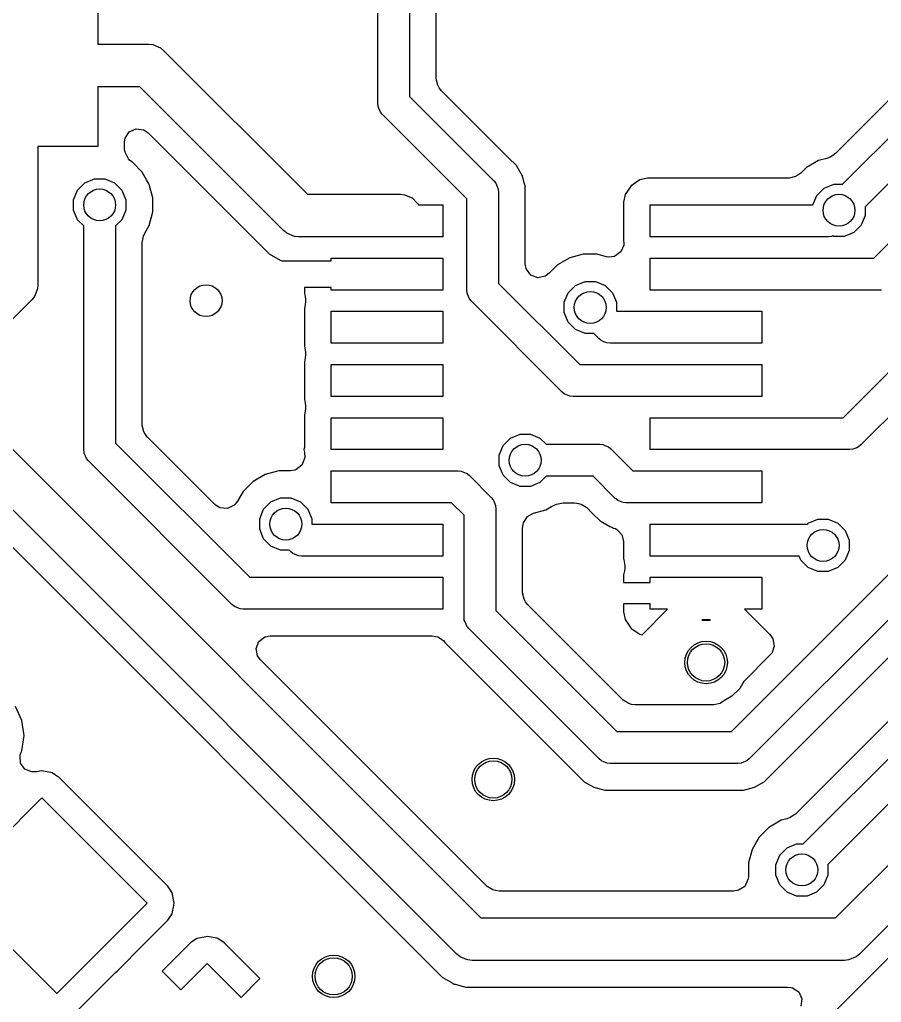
# Model space of a CAD drawing. Header units: inches. Extents: x 0.01 to 5.35, y 0.01 to 3.37.
# Drawn here: x 1.958 to 2.2769, y 1.639 to 2.0026 of the extents above; entities that cross this region are included whole.
import ezdxf

# ---------------------------------------------------------------- set-up
doc = ezdxf.new("R2010")
doc.units = ezdxf.units.IN
doc.header["$MEASUREMENT"] = 0
doc.layers.add('BLACK', color=250, linetype='CONTINUOUS')

msp = doc.modelspace()

# ---------------------------------------------------------------- linework, layer by layer
at = {"layer": 'BLACK', "linetype": 'CONTINUOUS'}
for p, q in [((2.27417, 1.91441), (2.5933, 2.23355)), ((2.26275, 1.85535), (2.61732, 2.20992)), ((2.62394, 2.19984), (2.26937, 1.84527)), ((2.10236, 2.06931), (2.10236, 1.97418)), ((2.09055, 1.97173), (2.09055, 2.06687)), ((2.11222, 1.9807), (2.11222, 2.01877)), ((1.98693, 2.00732), (1.98693, 1.99354)), ((2.30479, 1.99796), (2.26003, 1.95319)), ((1.98693, 1.99354), (2.00573, 1.99354)), ((2.00573, 1.99354), (2.00727, 1.99339)), ((2.00727, 1.99339), (2.01011, 1.99222)), ((2.26254, 1.94176), (2.31638, 1.9956)), ((2.01011, 1.99222), (2.0113, 1.99124)), ((2.0113, 1.99124), (2.06451, 1.93803)), ((2.32646, 1.98897), (2.27089, 1.93341)), ((2.11282, 1.97836), (2.11222, 1.9807)), ((2.11332, 1.97745), (2.11282, 1.97836)), ((2.00247, 1.9778), (1.98693, 1.9778)), ((1.98693, 1.9778), (1.98693, 1.95567)), ((2.05568, 1.92459), (2.00247, 1.9778)), ((2.11415, 1.97634), (2.11332, 1.97745)), ((2.13884, 1.95165), (2.11415, 1.97634)), ((2.09066, 1.97058), (2.09055, 1.97173)), ((2.10236, 1.97418), (2.13355, 1.94299)), ((2.09071, 1.97047), (2.09066, 1.97058)), ((2.09155, 1.96845), (2.09071, 1.97047)), ((2.09228, 1.96756), (2.09155, 1.96845)), ((2.12346, 1.93637), (2.09228, 1.96756)), ((1.99711, 1.95884), (1.9986, 1.96116)), ((1.9986, 1.96116), (2.0011, 1.9623)), ((2.0011, 1.9623), (2.00383, 1.96191)), ((2.00383, 1.96191), (2.0041, 1.96178)), ((2.0041, 1.96178), (2.00553, 1.96079)), ((2.00553, 1.96079), (2.05035, 1.91596)), ((1.99679, 1.95704), (1.99699, 1.95841)), ((1.99679, 1.95539), (1.99679, 1.95704)), ((1.99699, 1.95841), (1.99711, 1.95884)), ((1.98693, 1.95567), (1.9648, 1.95567)), ((1.9648, 1.95567), (1.9648, 1.90457)), ((1.99688, 1.95447), (1.99679, 1.95539)), ((1.99688, 1.95446), (1.99688, 1.95447)), ((1.99706, 1.95356), (1.99688, 1.95446)), ((1.99832, 1.95111), (1.99706, 1.95356)), ((2.26003, 1.95319), (2.25901, 1.95241)), ((1.99874, 1.95067), (1.99832, 1.95111)), ((1.99956, 1.95002), (1.99874, 1.95067)), ((1.99955, 1.95001), (1.99956, 1.95002)), ((1.99962, 1.94996), (1.99955, 1.95001)), ((1.99961, 1.94994), (1.99962, 1.94995)), ((1.99974, 1.94986), (1.99961, 1.94994)), ((1.99962, 1.94995), (1.99962, 1.94996)), ((1.99962, 1.94995), (1.99962, 1.94995)), ((2.00341, 1.94619), (1.99974, 1.94986)), ((1.99974, 1.94986), (1.99974, 1.94986)), ((1.99974, 1.94986), (1.99974, 1.94986)), ((1.99974, 1.94986), (1.99974, 1.94986)), ((2.14199, 1.9485), (2.13884, 1.95165)), ((2.13884, 1.95165), (2.13884, 1.95165)), ((2.25363, 1.95047), (2.24918, 1.94789)), ((2.25676, 1.95131), (2.25363, 1.95047)), ((2.25363, 1.95047), (2.25363, 1.95047)), ((2.25363, 1.95047), (2.25363, 1.95047)), ((2.25363, 1.95047), (2.25363, 1.95047)), ((2.25794, 1.95179), (2.25676, 1.95131)), ((2.25901, 1.95241), (2.25794, 1.95179)), ((2.00503, 1.94338), (2.00341, 1.94619)), ((2.142, 1.94848), (2.14199, 1.9485)), ((2.14206, 1.94837), (2.142, 1.94848)), ((2.14366, 1.94561), (2.14206, 1.94837)), ((2.14375, 1.94545), (2.14366, 1.94561)), ((2.14378, 1.94539), (2.14375, 1.94545)), ((2.14375, 1.94545), (2.14375, 1.94545)), ((2.14386, 1.94525), (2.14378, 1.94539)), ((2.14406, 1.9449), (2.14386, 1.94525)), ((2.14386, 1.94525), (2.14386, 1.94525)), ((2.24715, 1.94588), (2.24604, 1.94505)), ((2.24914, 1.94787), (2.24715, 1.94588)), ((2.24918, 1.94789), (2.24914, 1.94787)), ((1.97945, 1.93956), (1.98217, 1.94228)), ((1.98217, 1.94228), (1.98572, 1.94375)), ((1.98572, 1.94375), (1.98956, 1.94375)), ((1.98956, 1.94375), (1.99311, 1.94228)), ((1.99311, 1.94228), (1.99582, 1.93956)), ((2.00572, 1.94219), (2.00503, 1.94338)), ((2.00572, 1.94218), (2.00572, 1.94219)), ((2.006, 1.9417), (2.00572, 1.94218)), ((2.00734, 1.93669), (2.006, 1.9417)), ((2.006, 1.9417), (2.006, 1.9417)), ((2.006, 1.9417), (2.006, 1.9417)), ((2.13355, 1.94299), (2.13428, 1.9421)), ((2.13428, 1.9421), (2.13476, 1.94095)), ((2.14476, 1.94232), (2.14406, 1.9449)), ((2.14406, 1.9449), (2.14406, 1.9449)), ((2.14406, 1.9449), (2.14406, 1.9449)), ((2.14505, 1.94121), (2.14476, 1.94232)), ((2.18753, 1.94338), (2.18427, 1.9412)), ((2.19041, 1.94396), (2.18753, 1.94338)), ((2.18753, 1.94338), (2.18753, 1.94338)), ((2.18753, 1.94338), (2.18753, 1.94338)), ((2.24279, 1.94396), (2.19041, 1.94396)), ((2.24513, 1.94455), (2.24279, 1.94396)), ((2.24604, 1.94505), (2.24513, 1.94455)), ((2.25577, 1.94029), (2.25932, 1.94176)), ((2.25932, 1.94176), (2.26254, 1.94176)), ((1.97798, 1.93601), (1.97945, 1.93956)), ((1.99582, 1.93956), (1.99729, 1.93601)), ((2.06451, 1.93803), (2.09886, 1.93803)), ((2.09886, 1.93803), (2.10039, 1.93788)), ((2.13476, 1.94095), (2.13516, 1.93997)), ((2.13516, 1.93997), (2.13528, 1.93882)), ((2.13528, 1.93882), (2.13528, 1.90504)), ((2.14505, 1.9412), (2.14505, 1.94121)), ((2.14514, 1.94089), (2.14505, 1.9412)), ((2.14514, 1.93626), (2.14514, 1.94089)), ((2.18427, 1.9412), (2.18209, 1.93794)), ((2.25306, 1.93757), (2.25577, 1.94029)), ((1.97798, 1.93217), (1.97798, 1.93601)), ((1.99729, 1.93601), (1.99729, 1.93217)), ((2.00734, 1.9315), (2.00734, 1.93669)), ((2.10039, 1.93788), (2.10323, 1.9367)), ((2.10323, 1.9367), (2.10541, 1.93453)), ((2.10541, 1.93453), (2.10559, 1.93409)), ((2.12346, 1.9026), (2.12346, 1.93637)), ((2.14514, 1.93625), (2.14514, 1.93626)), ((2.14514, 1.91231), (2.14514, 1.93625)), ((2.18209, 1.93794), (2.18152, 1.93507)), ((2.18152, 1.93507), (2.18152, 1.93507)), ((2.18152, 1.93507), (2.18152, 1.92131)), ((2.18209, 1.93794), (2.18209, 1.93794)), ((2.18209, 1.93794), (2.18209, 1.93794)), ((2.25161, 1.93409), (2.25306, 1.93757)), ((1.97945, 1.92863), (1.97798, 1.93217)), ((1.99729, 1.93217), (1.99582, 1.92863)), ((2.006, 1.92649), (2.00734, 1.9315)), ((2.10559, 1.93409), (2.11461, 1.93409)), ((2.11461, 1.93409), (2.11461, 1.92228)), ((2.19138, 1.92228), (2.19138, 1.93409)), ((2.19138, 1.93409), (2.23272, 1.93409)), ((2.23272, 1.93409), (2.25161, 1.93409)), ((2.27089, 1.93341), (2.27089, 1.93019)), ((1.98173, 1.92635), (1.97945, 1.92863)), ((1.99582, 1.92863), (1.99354, 1.92635)), ((2.27089, 1.93019), (2.26942, 1.92664)), ((1.98173, 1.84354), (1.98173, 1.92635)), ((1.99354, 1.92635), (1.99354, 1.84599)), ((2.00389, 1.92251), (2.00438, 1.92368)), ((2.00438, 1.92368), (2.006, 1.92649)), ((2.006, 1.92649), (2.006, 1.92649)), ((2.006, 1.92649), (2.006, 1.92649)), ((2.05687, 1.92361), (2.05568, 1.92459)), ((2.05971, 1.92243), (2.05687, 1.92361)), ((2.26671, 1.92392), (2.26316, 1.92245)), ((2.26942, 1.92664), (2.26671, 1.92392)), ((2.00341, 1.92004), (2.00357, 1.92131)), ((2.00341, 1.85251), (2.00341, 1.92004)), ((2.00357, 1.92131), (2.00389, 1.92251)), ((2.06124, 1.92228), (2.05971, 1.92243)), ((2.07327, 1.92228), (2.06124, 1.92228)), ((2.11461, 1.92228), (2.07327, 1.92228)), ((2.18152, 1.92131), (2.18153, 1.92123)), ((2.18153, 1.92123), (2.18154, 1.92118)), ((2.18154, 1.92118), (2.18162, 1.91979)), ((2.21205, 1.92228), (2.19138, 1.92228)), ((2.25732, 1.92228), (2.21205, 1.92228)), ((2.25847, 1.9224), (2.25732, 1.92228)), ((2.25896, 1.9226), (2.25847, 1.9224)), ((2.25932, 1.92245), (2.25896, 1.9226)), ((2.26316, 1.92245), (2.25932, 1.92245)), ((2.18056, 1.91669), (2.17833, 1.91508)), ((2.18157, 1.91925), (2.18056, 1.91669)), ((2.18162, 1.91979), (2.18157, 1.91925)), ((2.05035, 1.91596), (2.0544, 1.91363)), ((2.0544, 1.91363), (2.05516, 1.91343)), ((2.05516, 1.91343), (2.07327, 1.91343)), ((2.07327, 1.91343), (2.07327, 1.91441)), ((2.07327, 1.91441), (2.11461, 1.91441)), ((2.11461, 1.91441), (2.11461, 1.9026)), ((2.16159, 1.91451), (2.1571, 1.91192)), ((2.16661, 1.91585), (2.16159, 1.91451)), ((2.16159, 1.91451), (2.16159, 1.91451)), ((2.17179, 1.91585), (2.16661, 1.91585)), ((2.17385, 1.9153), (2.17179, 1.91585)), ((2.17179, 1.91585), (2.17179, 1.91585)), ((2.17525, 1.91493), (2.17385, 1.9153)), ((2.17601, 1.91479), (2.17525, 1.91493)), ((2.17606, 1.91478), (2.17601, 1.91479)), ((2.17819, 1.91503), (2.17606, 1.91478)), ((2.17833, 1.91508), (2.17819, 1.91503)), ((2.17833, 1.91508), (2.17833, 1.91508)), ((2.19138, 1.9026), (2.19138, 1.91441)), ((2.19138, 1.91441), (2.23272, 1.91441)), ((2.23272, 1.91441), (2.27417, 1.91441)), ((2.14545, 1.9106), (2.14514, 1.91231)), ((2.14549, 1.91049), (2.14545, 1.9106)), ((2.14555, 1.91032), (2.14549, 1.91049)), ((2.1472, 1.90811), (2.14555, 1.91032)), ((2.14555, 1.91032), (2.14555, 1.91032)), ((2.1571, 1.91192), (2.15397, 1.90878)), ((2.1571, 1.91192), (2.1571, 1.91192)), ((2.14978, 1.90715), (2.1472, 1.90811)), ((2.15246, 1.90774), (2.14978, 1.90715)), ((2.15286, 1.90795), (2.15246, 1.90774)), ((2.15397, 1.90878), (2.15286, 1.90795)), ((2.16373, 1.90433), (2.16728, 1.9058)), ((2.16728, 1.9058), (2.17112, 1.9058)), ((2.17112, 1.9058), (2.17467, 1.90433)), ((1.96465, 1.90303), (1.96348, 1.90019)), ((1.9648, 1.90457), (1.96465, 1.90303)), ((2.07327, 1.90358), (2.06343, 1.90358)), ((2.06343, 1.90358), (2.06343, 1.90163)), ((2.06343, 1.90163), (2.06345, 1.90153)), ((2.07327, 1.9026), (2.07327, 1.90358)), ((2.11461, 1.9026), (2.07327, 1.9026)), ((2.12358, 1.90145), (2.12346, 1.9026)), ((2.13528, 1.90504), (2.16528, 1.87504)), ((2.16102, 1.90162), (2.16373, 1.90433)), ((2.17467, 1.90433), (2.17738, 1.90162)), ((2.21205, 1.9026), (2.19138, 1.9026)), ((2.27701, 1.9026), (2.21205, 1.9026)), ((1.9625, 1.899), (1.93125, 1.86776)), ((1.96348, 1.90019), (1.9625, 1.899)), ((2.06345, 1.90153), (2.06345, 1.90153)), ((2.06345, 1.90153), (2.06372, 1.90014)), ((2.06372, 1.90014), (2.06382, 1.89918)), ((2.06382, 1.89824), (2.06372, 1.89729)), ((2.06382, 1.89918), (2.06382, 1.89824)), ((2.12375, 1.90104), (2.12358, 1.90145)), ((2.12446, 1.89932), (2.12375, 1.90104)), ((2.12519, 1.89842), (2.12446, 1.89932)), ((2.15866, 1.86496), (2.12519, 1.89842)), ((2.15955, 1.89807), (2.16102, 1.90162)), ((2.15955, 1.89423), (2.15955, 1.89807)), ((2.17738, 1.90162), (2.17885, 1.89807)), ((2.17885, 1.89807), (2.17885, 1.89485)), ((2.06372, 1.89729), (2.06341, 1.8957)), ((2.06341, 1.8957), (2.06341, 1.88194)), ((2.07327, 1.88291), (2.07327, 1.89472)), ((2.07327, 1.89472), (2.11461, 1.89472)), ((2.11461, 1.89472), (2.11461, 1.88291)), ((2.17885, 1.89485), (2.17897, 1.89472)), ((2.17897, 1.89472), (2.21205, 1.89472)), ((2.21205, 1.89472), (2.23272, 1.89472)), ((2.23272, 1.89472), (2.23272, 1.88291)), ((2.16102, 1.89068), (2.15955, 1.89423)), ((2.16373, 1.88796), (2.16102, 1.89068)), ((2.16728, 1.88649), (2.16373, 1.88796)), ((2.1705, 1.88649), (2.16728, 1.88649)), ((2.17235, 1.88464), (2.1705, 1.88649)), ((2.17325, 1.88391), (2.17235, 1.88464)), ((2.17426, 1.88349), (2.17325, 1.88391)), ((2.17538, 1.88303), (2.17426, 1.88349)), ((2.06341, 1.88194), (2.06371, 1.8804)), ((2.06371, 1.8804), (2.06371, 1.8804)), ((2.06371, 1.8804), (2.06381, 1.87945)), ((2.11461, 1.88291), (2.07327, 1.88291)), ((2.17653, 1.88291), (2.17538, 1.88303)), ((2.19138, 1.88291), (2.17653, 1.88291)), ((2.23272, 1.88291), (2.19138, 1.88291)), ((2.06371, 1.87755), (2.06341, 1.87601)), ((2.06381, 1.8785), (2.06371, 1.87755)), ((2.06381, 1.87945), (2.06381, 1.8785)), ((2.4152, 1.87882), (2.24522, 1.70884)), ((2.06341, 1.87601), (2.06341, 1.86226)), ((2.07327, 1.86323), (2.07327, 1.87504)), ((2.07327, 1.87504), (2.11461, 1.87504)), ((2.11461, 1.87504), (2.11461, 1.86323)), ((2.16528, 1.87504), (2.21205, 1.87504)), ((2.21205, 1.87504), (2.23272, 1.87504)), ((2.23272, 1.87504), (2.23272, 1.86323)), ((2.24802, 1.69768), (2.42364, 1.87331)), ((1.93125, 1.86776), (2.12869, 1.67031)), ((2.06341, 1.86226), (2.06371, 1.86072)), ((2.11461, 1.86323), (2.07327, 1.86323)), ((2.15955, 1.86422), (2.15866, 1.86496)), ((2.16044, 1.86386), (2.15955, 1.86422)), ((2.16168, 1.86334), (2.16044, 1.86386)), ((2.16283, 1.86323), (2.16168, 1.86334)), ((2.19138, 1.86323), (2.16283, 1.86323)), ((2.23272, 1.86323), (2.19138, 1.86323)), ((2.43027, 1.86323), (2.25709, 1.69005)), ((2.06371, 1.86072), (2.06371, 1.86072)), ((2.06371, 1.86072), (2.06381, 1.85976)), ((2.06381, 1.85882), (2.06371, 1.85787)), ((2.06381, 1.85976), (2.06381, 1.85882)), ((2.11987, 1.65687), (1.92012, 1.85662)), ((2.06342, 1.85639), (2.06341, 1.85633)), ((2.06341, 1.85633), (2.06341, 1.85633)), ((2.06341, 1.85633), (2.06341, 1.84432)), ((2.06356, 1.85711), (2.06342, 1.85639)), ((2.06371, 1.85787), (2.06356, 1.85711)), ((2.07327, 1.84354), (2.07327, 1.85535)), ((2.07327, 1.85535), (2.11461, 1.85535)), ((2.11461, 1.85535), (2.11461, 1.84354)), ((2.19138, 1.84354), (2.19138, 1.85535)), ((2.19138, 1.85535), (2.23272, 1.85535)), ((2.23272, 1.85535), (2.26275, 1.85535)), ((2.004, 1.85017), (2.00341, 1.85251)), ((2.0045, 1.84926), (2.004, 1.85017)), ((2.00533, 1.84815), (2.0045, 1.84926)), ((2.03026, 1.82322), (2.00533, 1.84815)), ((2.13693, 1.84507), (2.13965, 1.84779)), ((2.13965, 1.84779), (2.1432, 1.84926)), ((2.1432, 1.84926), (2.14704, 1.84926)), ((2.14704, 1.84926), (2.15059, 1.84779)), ((2.15059, 1.84779), (2.15286, 1.84551)), ((1.98185, 1.84239), (1.98173, 1.84354)), ((1.99354, 1.84599), (2.04323, 1.7963)), ((2.06341, 1.84432), (2.0632, 1.84361)), ((2.0632, 1.84361), (2.06341, 1.84257)), ((2.11461, 1.84354), (2.07327, 1.84354)), ((2.13546, 1.84153), (2.13693, 1.84507)), ((2.15286, 1.84551), (2.17268, 1.84551)), ((2.17268, 1.84551), (2.17383, 1.8454)), ((2.17383, 1.8454), (2.17461, 1.84507)), ((2.17461, 1.84507), (2.17596, 1.84452)), ((2.17596, 1.84452), (2.17685, 1.84378)), ((2.17685, 1.84378), (2.18497, 1.83567)), ((2.21205, 1.84354), (2.19138, 1.84354)), ((2.2652, 1.84354), (2.21205, 1.84354)), ((2.26635, 1.84366), (2.2652, 1.84354)), ((2.26779, 1.84425), (2.26635, 1.84366)), ((2.26848, 1.84454), (2.26779, 1.84425)), ((2.26937, 1.84527), (2.26848, 1.84454)), ((1.98193, 1.84218), (1.98185, 1.84239)), ((1.98273, 1.84026), (1.98193, 1.84218)), ((1.98346, 1.83937), (1.98273, 1.84026)), ((2.0635, 1.8403), (2.06249, 1.83774)), ((2.06341, 1.84257), (2.06347, 1.84223)), ((2.06347, 1.84223), (2.06355, 1.84084)), ((2.06355, 1.84084), (2.0635, 1.8403)), ((2.13546, 1.83769), (2.13546, 1.84153)), ((1.92394, 1.83885), (2.11454, 1.64825)), ((2.03661, 1.78622), (1.98346, 1.83937)), ((2.06249, 1.83774), (2.06026, 1.83613)), ((2.13693, 1.83414), (2.13546, 1.83769)), ((2.0489, 1.83437), (2.04441, 1.83177)), ((2.05392, 1.83571), (2.0489, 1.83437)), ((2.0489, 1.83437), (2.0489, 1.83437)), ((2.05823, 1.83571), (2.05392, 1.83571)), ((2.05985, 1.83599), (2.05823, 1.83571)), ((2.06026, 1.83613), (2.05985, 1.83599)), ((2.07327, 1.82386), (2.07327, 1.83567)), ((2.07327, 1.83567), (2.11461, 1.83567)), ((2.11461, 1.83567), (2.12031, 1.83567)), ((2.12031, 1.83567), (2.12147, 1.83556)), ((2.12147, 1.83556), (2.12229, 1.83521)), ((2.12229, 1.83521), (2.12359, 1.83467)), ((2.12359, 1.83467), (2.12449, 1.83394)), ((2.12449, 1.83394), (2.13256, 1.82587)), ((2.13965, 1.83142), (2.13693, 1.83414)), ((2.15286, 1.8337), (2.15059, 1.83142)), ((2.17023, 1.8337), (2.15286, 1.8337)), ((2.17834, 1.82559), (2.17023, 1.8337)), ((2.18497, 1.83567), (2.21205, 1.83567)), ((2.21205, 1.83567), (2.23272, 1.83567)), ((2.23272, 1.83567), (2.23272, 1.82386)), ((2.25997, 1.67031), (2.42508, 1.83543)), ((2.04441, 1.83177), (2.04074, 1.8281)), ((2.04441, 1.83177), (2.04441, 1.83177)), ((2.04441, 1.83177), (2.04441, 1.83177)), ((2.1432, 1.82995), (2.13965, 1.83142)), ((2.14704, 1.82995), (2.1432, 1.82995)), ((2.15059, 1.83142), (2.14704, 1.82995)), ((2.04074, 1.8281), (2.03865, 1.82448)), ((2.04074, 1.8281), (2.04074, 1.8281)), ((2.05104, 1.82419), (2.05459, 1.82566)), ((2.05459, 1.82566), (2.05843, 1.82566)), ((2.05843, 1.82566), (2.06198, 1.82419)), ((2.13256, 1.82587), (2.1333, 1.82497)), ((2.17924, 1.82485), (2.17834, 1.82559)), ((2.0319, 1.82214), (2.03026, 1.82322)), ((2.03221, 1.82201), (2.0319, 1.82214)), ((2.03495, 1.82175), (2.03221, 1.82201)), ((2.03221, 1.82201), (2.03221, 1.82201)), ((2.0374, 1.82301), (2.03495, 1.82175)), ((2.03779, 1.82339), (2.0374, 1.82301)), ((2.03865, 1.82448), (2.03779, 1.82339)), ((2.04833, 1.82147), (2.05104, 1.82419)), ((2.06198, 1.82419), (2.06469, 1.82147)), ((2.09394, 1.82386), (2.07327, 1.82386)), ((2.11787, 1.82386), (2.09394, 1.82386)), ((2.12248, 1.81925), (2.11787, 1.82386)), ((2.1333, 1.82497), (2.13362, 1.82419)), ((2.13362, 1.82419), (2.13418, 1.82284)), ((2.13418, 1.82284), (2.13429, 1.82169)), ((2.13429, 1.82169), (2.13429, 1.78398)), ((2.15272, 1.82124), (2.15486, 1.82248)), ((2.15486, 1.82248), (2.15553, 1.82286)), ((2.15553, 1.82286), (2.15671, 1.82335)), ((2.15671, 1.82335), (2.1579, 1.82367)), ((2.1579, 1.82367), (2.15917, 1.82384)), ((2.15917, 1.82384), (2.16342, 1.82384)), ((2.16342, 1.82384), (2.1648, 1.82364)), ((2.1648, 1.82364), (2.16579, 1.82335)), ((2.16579, 1.82335), (2.16787, 1.82212)), ((2.16787, 1.82212), (2.1699, 1.82008)), ((2.18062, 1.82428), (2.17924, 1.82485)), ((2.18137, 1.82397), (2.18062, 1.82428)), ((2.18252, 1.82386), (2.18137, 1.82397)), ((2.19138, 1.82386), (2.18252, 1.82386)), ((2.23272, 1.82386), (2.19138, 1.82386)), ((2.43391, 1.82198), (2.2688, 1.65687)), ((2.04686, 1.81792), (2.04833, 1.82147)), ((2.06469, 1.82147), (2.06616, 1.81792)), ((2.12248, 1.78154), (2.12248, 1.81925)), ((2.14452, 1.81647), (2.14601, 1.81878)), ((2.14601, 1.81878), (2.14628, 1.81901)), ((2.14628, 1.81901), (2.14821, 1.82003)), ((2.14821, 1.82003), (2.15272, 1.82124)), ((2.1699, 1.82008), (2.1699, 1.82008)), ((2.1699, 1.82008), (2.17284, 1.81715)), ((2.04686, 1.81408), (2.04686, 1.81792)), ((2.06616, 1.81792), (2.06616, 1.81598)), ((2.06616, 1.81598), (2.09394, 1.81598)), ((2.09394, 1.81598), (2.11461, 1.81598)), ((2.11461, 1.81598), (2.11461, 1.80417)), ((2.14415, 1.8145), (2.14435, 1.81588)), ((2.14415, 1.7905), (2.14415, 1.8145)), ((2.14435, 1.81588), (2.14437, 1.81593)), ((2.14437, 1.81593), (2.14452, 1.81647)), ((2.17284, 1.81715), (2.17643, 1.81507)), ((2.17643, 1.81507), (2.17722, 1.81486)), ((2.17722, 1.81486), (2.17776, 1.81453)), ((2.17776, 1.81453), (2.1785, 1.81431)), ((2.19138, 1.80417), (2.19138, 1.81598)), ((2.19138, 1.81598), (2.23272, 1.81598)), ((2.23272, 1.81598), (2.24958, 1.81598)), ((2.24958, 1.81598), (2.24989, 1.81629)), ((2.24989, 1.81629), (2.25343, 1.81776)), ((2.25343, 1.81776), (2.25727, 1.81776)), ((2.25727, 1.81776), (2.26082, 1.81629)), ((2.26082, 1.81629), (2.26354, 1.81358)), ((2.04833, 1.81054), (2.04686, 1.81408)), ((2.1785, 1.81431), (2.17902, 1.81399)), ((2.17902, 1.81399), (2.17949, 1.81347)), ((2.17949, 1.81347), (2.17957, 1.81343)), ((2.17957, 1.81343), (2.17961, 1.81335)), ((2.17961, 1.81335), (2.18087, 1.81196)), ((2.18087, 1.81196), (2.18097, 1.81176)), ((2.18097, 1.81176), (2.18102, 1.81164)), ((2.18102, 1.81164), (2.18152, 1.80951)), ((2.26354, 1.81358), (2.26501, 1.81003)), ((2.05104, 1.80782), (2.04833, 1.81054)), ((2.05459, 1.80635), (2.05104, 1.80782)), ((2.18152, 1.80951), (2.18152, 1.8032)), ((2.26501, 1.81003), (2.26501, 1.80619)), ((2.05781, 1.80635), (2.05459, 1.80635)), ((2.05826, 1.8059), (2.05781, 1.80635)), ((2.05915, 1.80517), (2.05826, 1.8059)), ((2.05974, 1.80492), (2.05915, 1.80517)), ((2.06128, 1.80429), (2.05974, 1.80492)), ((2.06244, 1.80417), (2.06128, 1.80429)), ((2.07327, 1.80417), (2.06244, 1.80417)), ((2.11461, 1.80417), (2.07327, 1.80417)), ((2.21205, 1.80417), (2.19138, 1.80417)), ((2.24654, 1.80417), (2.21205, 1.80417)), ((2.24717, 1.80264), (2.24654, 1.80417)), ((2.26501, 1.80619), (2.26354, 1.80264)), ((2.18152, 1.8032), (2.18158, 1.80286)), ((2.18158, 1.80286), (2.18187, 1.80141)), ((2.18187, 1.80141), (2.18189, 1.80121)), ((2.18189, 1.80121), (2.18188, 1.80113)), ((2.18188, 1.80113), (2.18193, 1.80066)), ((2.18193, 1.80066), (2.18193, 1.79971)), ((2.22141, 1.73921), (2.28488, 1.80268)), ((2.24989, 1.79993), (2.24717, 1.80264)), ((2.25343, 1.79846), (2.24989, 1.79993)), ((2.26082, 1.79993), (2.25727, 1.79846)), ((2.26354, 1.80264), (2.26082, 1.79993)), ((1.9177, 1.29376), (2.42297, 1.79903)), ((2.04323, 1.7963), (2.09394, 1.7963)), ((2.09394, 1.7963), (2.11461, 1.7963)), ((2.11461, 1.7963), (2.11461, 1.78449)), ((2.18183, 1.79876), (2.18154, 1.79727)), ((2.18154, 1.79727), (2.18154, 1.79433)), ((2.18193, 1.79971), (2.18183, 1.79876)), ((2.19138, 1.79433), (2.19138, 1.7963)), ((2.19138, 1.7963), (2.23272, 1.7963)), ((2.23272, 1.7963), (2.23272, 1.78449)), ((2.25727, 1.79846), (2.25343, 1.79846)), ((2.18154, 1.79433), (2.19138, 1.79433)), ((2.29496, 1.79606), (2.22803, 1.72913)), ((2.14475, 1.78816), (2.14415, 1.7905)), ((2.23354, 1.72069), (2.3034, 1.79055)), ((2.03751, 1.78548), (2.03661, 1.78622)), ((2.03901, 1.78486), (2.03751, 1.78548)), ((2.14525, 1.78725), (2.14475, 1.78816)), ((2.14608, 1.78614), (2.14525, 1.78725)), ((2.15757, 1.77465), (2.14608, 1.78614)), ((2.18154, 1.78646), (2.18154, 1.78352)), ((2.19138, 1.78646), (2.18154, 1.78646)), ((2.19138, 1.78449), (2.19138, 1.78646)), ((2.03964, 1.7846), (2.03901, 1.78486)), ((2.04079, 1.78449), (2.03964, 1.7846)), ((2.07327, 1.78449), (2.04079, 1.78449)), ((2.11461, 1.78449), (2.07327, 1.78449)), ((2.13429, 1.78398), (2.17906, 1.73921)), ((2.18154, 1.78352), (2.18211, 1.78065)), ((2.18836, 1.77505), (2.19779, 1.78449)), ((2.19779, 1.78449), (2.19138, 1.78449)), ((2.23272, 1.78449), (2.2263, 1.78449)), ((2.2263, 1.78449), (2.23557, 1.77522)), ((2.12259, 1.78038), (2.12248, 1.78154)), ((2.12284, 1.77978), (2.12259, 1.78038)), ((2.12348, 1.77825), (2.12284, 1.77978)), ((2.12421, 1.77736), (2.12348, 1.77825)), ((2.18211, 1.78065), (2.18211, 1.78065)), ((2.18211, 1.78065), (2.18428, 1.77739)), ((2.21064, 1.78063), (2.21042, 1.78042)), ((2.21042, 1.78042), (2.21367, 1.78042)), ((2.21346, 1.78063), (2.21064, 1.78063)), ((2.21367, 1.78042), (2.21346, 1.78063)), ((2.04898, 1.77432), (2.05068, 1.77463)), ((2.05068, 1.77463), (2.11065, 1.77463)), ((2.11065, 1.77463), (2.11202, 1.77443)), ((2.11202, 1.77443), (2.11273, 1.77422)), ((2.17244, 1.72913), (2.12421, 1.77736)), ((2.18142, 1.7508), (2.15757, 1.77465)), ((2.18428, 1.77739), (2.18428, 1.77739)), ((2.18428, 1.77739), (2.18714, 1.77548)), ((2.18714, 1.77548), (2.18732, 1.77533)), ((2.18732, 1.77533), (2.18754, 1.77522)), ((2.18754, 1.77522), (2.18754, 1.77522)), ((2.18754, 1.77522), (2.18754, 1.77522)), ((2.18754, 1.77522), (2.18836, 1.77505)), ((2.23557, 1.77522), (2.23641, 1.77411)), ((2.04553, 1.76999), (2.04649, 1.77256)), ((2.04649, 1.77256), (2.04869, 1.77421)), ((2.04869, 1.77421), (2.04886, 1.77427)), ((2.04886, 1.77427), (2.04898, 1.77432)), ((2.11273, 1.77422), (2.11489, 1.7729)), ((2.11489, 1.7729), (2.11517, 1.77261)), ((2.11517, 1.77261), (2.11556, 1.7721)), ((2.11556, 1.7721), (2.11557, 1.77211)), ((2.11557, 1.77211), (2.11577, 1.77185)), ((2.11577, 1.77185), (2.11577, 1.77185)), ((2.11577, 1.77185), (2.11577, 1.77185)), ((2.11577, 1.77185), (2.16378, 1.72384)), ((2.23641, 1.77411), (2.2367, 1.77357)), ((2.23728, 1.77081), (2.23652, 1.76852)), ((2.2367, 1.77357), (2.23729, 1.77088)), ((2.23729, 1.77088), (2.23728, 1.77081)), ((2.04611, 1.7673), (2.04553, 1.76999)), ((2.04633, 1.76691), (2.04611, 1.7673)), ((2.2357, 1.76745), (2.22601, 1.75775)), ((2.23635, 1.76826), (2.2357, 1.76745)), ((2.23652, 1.76852), (2.23635, 1.76826)), ((2.04716, 1.7658), (2.04633, 1.76691)), ((2.13106, 1.6819), (2.04716, 1.7658)), ((2.22601, 1.75775), (2.22454, 1.75522)), ((2.22454, 1.75522), (2.22163, 1.75231)), ((2.1835, 1.74956), (2.18142, 1.7508)), ((2.18449, 1.74927), (2.1835, 1.74956)), ((2.18587, 1.74907), (2.18449, 1.74927)), ((2.21489, 1.74907), (2.18587, 1.74907)), ((2.21723, 1.74967), (2.21489, 1.74907)), ((2.21814, 1.75017), (2.21723, 1.74967)), ((2.21887, 1.75071), (2.21814, 1.75017)), ((2.22163, 1.75231), (2.21887, 1.75071)), ((1.95886, 1.74335), (1.95651, 1.74849)), ((1.95933, 1.74011), (1.95886, 1.74335)), ((1.95886, 1.74335), (1.95886, 1.74335)), ((1.95955, 1.73856), (1.95933, 1.74011)), ((1.95967, 1.73774), (1.95955, 1.73856)), ((2.17906, 1.73921), (2.22141, 1.73921)), ((1.95886, 1.73214), (1.95967, 1.73774)), ((1.95825, 1.73046), (1.9586, 1.73157)), ((1.9586, 1.73157), (1.95886, 1.73214)), ((1.95886, 1.73214), (1.95886, 1.73214)), ((1.95818, 1.7301), (1.95825, 1.73046)), ((1.95837, 1.72757), (1.95818, 1.7301)), ((1.95998, 1.72533), (1.95837, 1.72757)), ((2.17333, 1.7284), (2.17244, 1.72913)), ((2.17452, 1.7279), (2.17333, 1.7284)), ((2.17546, 1.72752), (2.17452, 1.7279)), ((2.17661, 1.7274), (2.17546, 1.72752)), ((2.22386, 1.7274), (2.17661, 1.7274)), ((2.22501, 1.72752), (2.22386, 1.7274)), ((2.22595, 1.7279), (2.22501, 1.72752)), ((2.22714, 1.7284), (2.22595, 1.7279)), ((2.22803, 1.72913), (2.22714, 1.7284)), ((1.96254, 1.72433), (1.95998, 1.72533)), ((1.96305, 1.72428), (1.96254, 1.72433)), ((1.96444, 1.72436), (1.96305, 1.72428)), ((1.96451, 1.72437), (1.96444, 1.72436)), ((1.96554, 1.72458), (1.96451, 1.72437)), ((1.96451, 1.72437), (1.96451, 1.72437)), ((1.96624, 1.72471), (1.96554, 1.72458)), ((1.97008, 1.72395), (1.96624, 1.72471)), ((1.96624, 1.72471), (1.96624, 1.72471)), ((1.96624, 1.72471), (1.96624, 1.72471)), ((1.97131, 1.72313), (1.97008, 1.72395)), ((1.97008, 1.72395), (1.97008, 1.72395)), ((2.16378, 1.72384), (2.16379, 1.72384)), ((2.16379, 1.72384), (2.16383, 1.7238)), ((2.16383, 1.7238), (2.164, 1.72363)), ((2.164, 1.72363), (2.164, 1.72363)), ((2.164, 1.72363), (2.16693, 1.72069)), ((1.97205, 1.72263), (1.97131, 1.72313)), ((1.97252, 1.72232), (1.97205, 1.72263)), ((1.97205, 1.72263), (1.97205, 1.72263)), ((2.01287, 1.68197), (1.97252, 1.72232)), ((2.16693, 1.72069), (2.17053, 1.71861)), ((2.22994, 1.71861), (2.23354, 1.72069)), ((2.17053, 1.71861), (2.17454, 1.71754)), ((2.17454, 1.71754), (2.17454, 1.71754)), ((2.17454, 1.71754), (2.17899, 1.71754)), ((2.17899, 1.71754), (2.17906, 1.71754)), ((2.17906, 1.71754), (2.17907, 1.71754)), ((2.17907, 1.71754), (2.22593, 1.71754)), ((2.22593, 1.71754), (2.22994, 1.71861)), ((2.22593, 1.71754), (2.22593, 1.71754)), ((1.94768, 1.6961), (1.96624, 1.71466)), ((1.96624, 1.71466), (2.00521, 1.67568)), ((2.23987, 1.70639), (2.23557, 1.70391)), ((2.24196, 1.70695), (2.23987, 1.70639)), ((2.23987, 1.70639), (2.23987, 1.70639)), ((2.23987, 1.70639), (2.23987, 1.70639)), ((2.23987, 1.70639), (2.23987, 1.70639)), ((2.24314, 1.70744), (2.24196, 1.70695)), ((2.24421, 1.70806), (2.24314, 1.70744)), ((2.24522, 1.70884), (2.24421, 1.70806)), ((2.23538, 1.7038), (2.23171, 1.70013)), ((2.23557, 1.70391), (2.23538, 1.7038)), ((2.23538, 1.7038), (2.23538, 1.7038)), ((2.23171, 1.70013), (2.22912, 1.69564)), ((2.23171, 1.70013), (2.23171, 1.70013)), ((2.23171, 1.70013), (2.23171, 1.70013)), ((2.22912, 1.69564), (2.22778, 1.69063)), ((2.22912, 1.69564), (2.22912, 1.69564)), ((2.2393, 1.6935), (2.24201, 1.69622)), ((2.24201, 1.69622), (2.24556, 1.69768)), ((2.24556, 1.69768), (2.24802, 1.69768)), ((2.23783, 1.68995), (2.2393, 1.6935)), ((2.22778, 1.69063), (2.22778, 1.68629)), ((2.23783, 1.68611), (2.23783, 1.68995)), ((2.25709, 1.69005), (2.25713, 1.68995)), ((2.25713, 1.68995), (2.25713, 1.68611)), ((2.22755, 1.68445), (2.22638, 1.68196)), ((2.22772, 1.68554), (2.22755, 1.68445)), ((2.22778, 1.68629), (2.22772, 1.68554)), ((2.2393, 1.68256), (2.23783, 1.68611)), ((2.25713, 1.68611), (2.25566, 1.68256)), ((2.01361, 1.68086), (2.01287, 1.68197)), ((2.01287, 1.68197), (2.01287, 1.68197)), ((2.0145, 1.67953), (2.01361, 1.68086)), ((2.01361, 1.68086), (2.01361, 1.68086)), ((2.13313, 1.68067), (2.13106, 1.6819)), ((2.13413, 1.68037), (2.13313, 1.68067)), ((2.1355, 1.68018), (2.13413, 1.68037)), ((2.22221, 1.68018), (2.1355, 1.68018)), ((2.22356, 1.68037), (2.22221, 1.68018)), ((2.22407, 1.68051), (2.22356, 1.68037)), ((2.22638, 1.68196), (2.22407, 1.68051)), ((2.24201, 1.67985), (2.2393, 1.68256)), ((2.24556, 1.67838), (2.24201, 1.67985)), ((2.25295, 1.67985), (2.2494, 1.67838)), ((2.25566, 1.68256), (2.25295, 1.67985)), ((1.9718, 1.64228), (1.93766, 1.67642)), ((2.01526, 1.67568), (2.0145, 1.67953)), ((2.0145, 1.67953), (2.0145, 1.67953)), ((2.2494, 1.67838), (2.24556, 1.67838)), ((2.00521, 1.67568), (1.9718, 1.64228)), ((2.01463, 1.67248), (2.01498, 1.67423)), ((2.01498, 1.67423), (2.01526, 1.67568)), ((2.01526, 1.67568), (2.01526, 1.67568)), ((2.01526, 1.67568), (2.01526, 1.67568)), ((1.99958, 1.6561), (2.01287, 1.6694)), ((2.01287, 1.6694), (2.0145, 1.67184)), ((2.01287, 1.6694), (2.01287, 1.6694)), ((2.01287, 1.6694), (2.01287, 1.6694)), ((2.0145, 1.67184), (2.01463, 1.67248)), ((2.12869, 1.67031), (2.25997, 1.67031)), ((2.02364, 1.66268), (2.02121, 1.66106)), ((2.02687, 1.66333), (2.02364, 1.66268)), ((2.02364, 1.66268), (2.02364, 1.66268)), ((2.02748, 1.66345), (2.02687, 1.66333)), ((2.0311, 1.66273), (2.02748, 1.66345)), ((2.02748, 1.66345), (2.02748, 1.66345)), ((2.02748, 1.66345), (2.02748, 1.66345)), ((2.02748, 1.66345), (2.02748, 1.66345)), ((2.03132, 1.66268), (2.0311, 1.66273)), ((2.03373, 1.66107), (2.03132, 1.66268)), ((2.03132, 1.66268), (2.03132, 1.66268)), ((2.02121, 1.66106), (2.01078, 1.65063)), ((2.02121, 1.66106), (2.02121, 1.66106)), ((2.03375, 1.66106), (2.03373, 1.66107)), ((2.03376, 1.66106), (2.03375, 1.66106)), ((2.03375, 1.66106), (2.03375, 1.66106)), ((2.04043, 1.65438), (2.03376, 1.66106)), ((1.9941, 1.65063), (1.99852, 1.65505)), ((1.99852, 1.65505), (1.99958, 1.6561)), ((2.04697, 1.64785), (2.04043, 1.65438)), ((2.12106, 1.65589), (2.11987, 1.65687)), ((2.12275, 1.65519), (2.12106, 1.65589)), ((2.12106, 1.65589), (2.12106, 1.65589)), ((2.1239, 1.65472), (2.12275, 1.65519)), ((2.12543, 1.65457), (2.1239, 1.65472)), ((2.1239, 1.65472), (2.1239, 1.65472)), ((2.26323, 1.65457), (2.12543, 1.65457)), ((2.26476, 1.65472), (2.26323, 1.65457)), ((2.2676, 1.65589), (2.26476, 1.65472)), ((2.2688, 1.65687), (2.2676, 1.65589)), ((2.2676, 1.65589), (2.2676, 1.65589)), ((2.01774, 1.64367), (2.02748, 1.65341)), ((2.02748, 1.65341), (2.04001, 1.64089)), ((1.98872, 1.64524), (1.99338, 1.64991)), ((1.99338, 1.64991), (1.9941, 1.65063)), ((2.01078, 1.65063), (2.01078, 1.65063)), ((2.01078, 1.65063), (2.01078, 1.65063)), ((2.01078, 1.65063), (2.01774, 1.64367)), ((2.04001, 1.64089), (2.04697, 1.64785)), ((2.04697, 1.64785), (2.04697, 1.64785)), ((2.11454, 1.64825), (2.11457, 1.64823)), ((2.11457, 1.64823), (2.11467, 1.64818)), ((2.11467, 1.64818), (2.11552, 1.64768)), ((2.11552, 1.64768), (2.1158, 1.64752)), ((2.1158, 1.64752), (2.1158, 1.64752)), ((2.1158, 1.64752), (2.1158, 1.64752)), ((2.1158, 1.64752), (2.11634, 1.64721)), ((2.11634, 1.64721), (2.11766, 1.64645)), ((1.97809, 1.63462), (1.98872, 1.64524)), ((2.11766, 1.64645), (2.11803, 1.64623)), ((2.11803, 1.64623), (2.11829, 1.64604)), ((2.11829, 1.64604), (2.11851, 1.64594)), ((2.11851, 1.64594), (2.11866, 1.64588)), ((2.11866, 1.64588), (2.11878, 1.64583)), ((2.11878, 1.64583), (2.11888, 1.64579)), ((2.11888, 1.64579), (2.11889, 1.64579)), ((2.11889, 1.64579), (2.11921, 1.64575)), ((2.11921, 1.64575), (2.1231, 1.6447)), ((2.1231, 1.6447), (2.2422, 1.6447)), ((2.2422, 1.6447), (2.24358, 1.64451)), ((2.24358, 1.64451), (2.244, 1.64438)), ((2.244, 1.64438), (2.24632, 1.64289)), ((2.24632, 1.64289), (2.24746, 1.64039)), ((2.24746, 1.64039), (2.24707, 1.63767))]:
    msp.add_line(p, q, dxfattribs=at)
at = {"layer": 'BLACK'}
for centre, radius in [((1.98764, 1.93409), 0.00591), ((2.26124, 1.93211), 0.00591), ((2.02701, 1.89866), 0.00591), ((2.1692, 1.89615), 0.00591), ((2.14512, 1.83961), 0.00591), ((2.05651, 1.816), 0.00591), ((2.25535, 1.80811), 0.00591), ((2.21205, 1.7648), 0.00787), ((2.13331, 1.7215), 0.00787), ((2.24748, 1.68803), 0.00591), ((2.07425, 1.64866), 0.00787)]:
    msp.add_circle(centre, radius, dxfattribs=at)
at = {"layer": 'WHITE'}
for centre, radius in [((1.98764, 1.93409), 0.00591), ((2.26124, 1.93211), 0.00591), ((2.02701, 1.89866), 0.00591), ((2.1692, 1.89615), 0.00591), ((2.14512, 1.83961), 0.00591), ((2.05651, 1.816), 0.00591), ((2.25535, 1.80811), 0.00591), ((2.21205, 1.7648), 0.00689), ((2.13331, 1.7215), 0.00689), ((2.24748, 1.68803), 0.00591), ((2.07425, 1.64866), 0.00689)]:
    msp.add_circle(centre, radius, dxfattribs=at)

doc.saveas('drawing.dxf')
